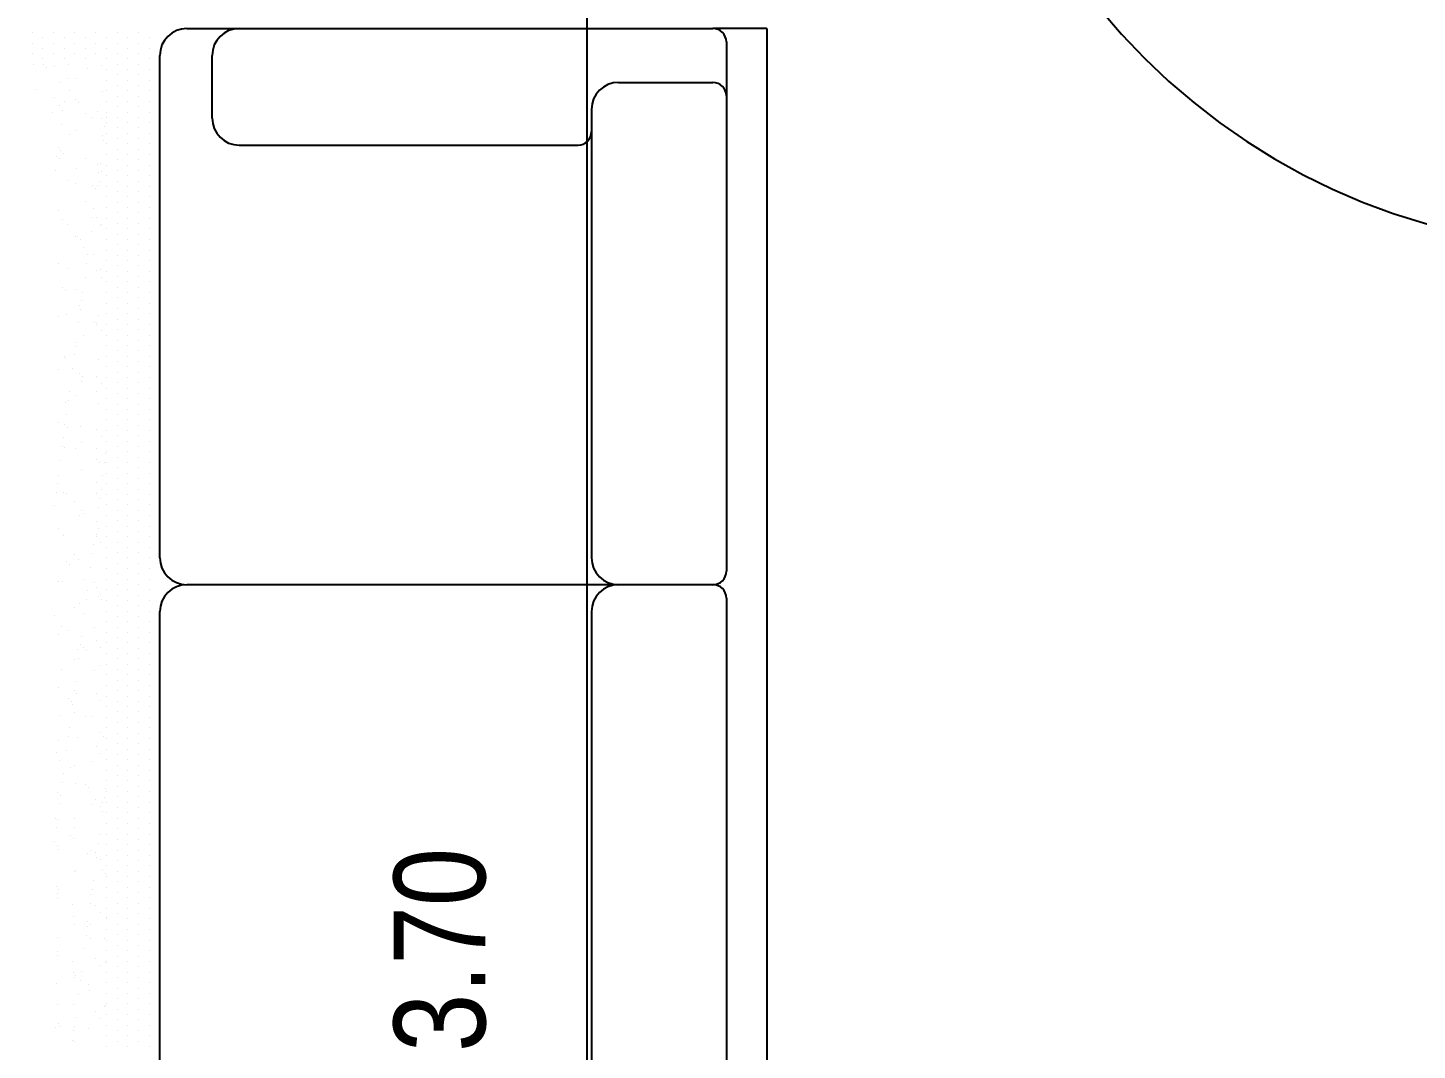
# Model space of a CAD drawing. Header units: millimetres. Extents: x -677 to -23, y -135 to 1112.
# Drawn here: x -121.137 to -119.468, y 845.314 to 846.542 of the extents above; entities that cross this region are included whole.
import ezdxf

# ---------------------------------------------------------------- set-up
doc = ezdxf.new("R2010")
doc.units = ezdxf.units.MM
doc.header["$LTSCALE"] = 20
doc.header["$MEASUREMENT"] = 0
doc.header["$PDSIZE"] = -5
doc.linetypes.add('HIDDEN2', pattern=[0.1875, 0.125, -0.0625])
doc.layers.get('0').update_dxf_attribs({"linetype": 'CONTINUOUS'})
doc.layers.get('Defpoints').update_dxf_attribs({"linetype": 'CONTINUOUS'})
doc.layers.add('COTA', color=7, linetype='CONTINUOUS')
doc.layers.add('COTAS', color=7, linetype='CONTINUOUS')
doc.layers.add('E-Pen-C', color=4, linetype='CONTINUOUS', lineweight=15)
doc.layers.add('E-Pen-G', color=3, linetype='CONTINUOUS', lineweight=30)
doc.styles.add('F2', font='swissc.ttf')
doc.dimstyles.new('DIMENSION-1', dxfattribs={"dimtxt": 0.11, "dimasz": 0.07, "dimexe": 1, "dimexo": 0, "dimgap": 0.12, "dimtad": 1, "dimzin": 7, "dimdsep": 46, "dimtxsty": 'F2', "dimblk1": 'TRACO', "dimblk2": 'TRACO', "dimsah": 1, "dimcen": 1, "dimse1": 1, "dimse2": 1, "dimclrd": 256, "dimclre": 256, "dimclrt": 6, "dimadec": 0, "dimazin": 0, "dimtfac": 1, "dimtix": 1, "dimtmove": 2, "dimatfit": 3, "dimldrblk": 'TRACO', "dimfxl": 1, "dimtolj": 1, "dimtzin": 0, "dimarcsym": 0})

# ---------------------------------------------------------------- blocks, each defined once
blk = doc.blocks.new('A$C7AFB675E')
at = {"color": 8}
for p, q in [((5.2102, 2.8261), (5.9902, 2.8261)), ((6.0702, 2.8261), (5.9902, 2.8261)), ((6.0702, 2.8261), (6.0702, 0.4261)), ((4.9809, 2.8203), (4.9809, 2.8203)), ((4.9809, 2.8045), (4.9809, 2.8045)), ((4.9967, 2.8124), (4.9967, 2.8124)), ((5.0124, 2.8203), (5.0124, 2.8203)), ((5.0124, 2.8045), (5.0124, 2.8045)), ((5.0282, 2.8124), (5.0282, 2.8124)), ((5.0439, 2.8203), (5.0439, 2.8203)), ((5.0439, 2.8045), (5.0439, 2.8045)), ((5.0597, 2.8124), (5.0597, 2.8124)), ((5.0754, 2.8203), (5.0754, 2.8203)), ((5.0754, 2.8045), (5.0754, 2.8045)), ((5.0912, 2.8124), (5.0912, 2.8124)), ((5.1069, 2.8203), (5.1069, 2.8203)), ((5.1069, 2.8045), (5.1069, 2.8045)), ((5.1227, 2.8124), (5.1227, 2.8124)), ((5.1384, 2.8203), (5.1384, 2.8203)), ((5.1384, 2.8045), (5.1384, 2.8045)), ((5.1542, 2.8124), (5.1542, 2.8124)), ((6.0102, 2.8061), (6.0102, 2.7261)), ((4.9809, 2.7888), (4.9809, 2.7888)), ((4.9967, 2.7967), (4.9967, 2.7967)), ((5.0124, 2.7888), (5.0124, 2.7888)), ((5.0282, 2.7967), (5.0282, 2.7967)), ((5.0439, 2.7888), (5.0439, 2.7888)), ((5.0597, 2.7967), (5.0597, 2.7967)), ((5.0754, 2.7888), (5.0754, 2.7888)), ((5.0912, 2.7967), (5.0912, 2.7967)), ((5.1069, 2.7888), (5.1069, 2.7888)), ((5.1227, 2.7967), (5.1227, 2.7967)), ((5.1384, 2.7888), (5.1384, 2.7888)), ((5.1542, 2.7967), (5.1542, 2.7967)), ((5.1702, 2.0411), (5.1702, 2.7861)), ((5.2477, 2.6931), (5.2477, 2.7861)), ((4.9823, 2.773), (4.9823, 2.773)), ((4.9967, 2.7809), (4.9967, 2.7809)), ((4.9977, 2.7727), (4.9977, 2.7727)), ((5.0019, 2.7681), (5.0019, 2.7681)), ((5.0139, 2.769), (5.0139, 2.769)), ((5.0282, 2.7809), (5.0282, 2.7809)), ((5.0354, 2.7721), (5.0354, 2.7721)), ((5.0597, 2.7809), (5.0597, 2.7809)), ((5.0625, 2.7674), (5.0625, 2.7674)), ((5.0841, 2.7705), (5.0841, 2.7705)), ((5.0912, 2.7809), (5.0912, 2.7809)), ((5.0912, 2.7652), (5.0912, 2.7652)), ((5.1069, 2.773), (5.1069, 2.773)), ((5.1227, 2.7809), (5.1227, 2.7809)), ((5.1227, 2.7652), (5.1227, 2.7652)), ((5.1384, 2.773), (5.1384, 2.773)), ((5.1542, 2.7809), (5.1542, 2.7809)), ((5.1542, 2.7652), (5.1542, 2.7652)), ((5.022, 2.7462), (5.022, 2.7462)), ((5.0327, 2.7517), (5.0327, 2.7517)), ((5.0454, 2.7526), (5.0454, 2.7526)), ((5.0912, 2.7494), (5.0912, 2.7494)), ((5.1069, 2.7573), (5.1069, 2.7573)), ((5.1069, 2.7415), (5.1069, 2.7415)), ((5.1227, 2.7494), (5.1227, 2.7494)), ((5.1384, 2.7573), (5.1384, 2.7573)), ((5.1384, 2.7415), (5.1384, 2.7415)), ((5.1542, 2.7494), (5.1542, 2.7494)), ((5.8502, 2.7461), (5.9902, 2.7461)), ((4.9878, 2.735), (4.9878, 2.735)), ((5.0141, 2.723), (5.0141, 2.723)), ((5.0364, 2.7334), (5.0364, 2.7334)), ((5.045, 2.7211), (5.045, 2.7211)), ((5.085, 2.7319), (5.085, 2.7319)), ((5.0912, 2.7337), (5.0912, 2.7337)), ((5.1069, 2.7258), (5.1069, 2.7258)), ((5.1227, 2.7337), (5.1227, 2.7337)), ((5.1384, 2.7258), (5.1384, 2.7258)), ((5.1542, 2.7337), (5.1542, 2.7337)), ((6.0102, 2.7261), (6.0102, 2.0211)), ((5.0115, 2.701), (5.0115, 2.701)), ((5.0209, 2.7124), (5.0209, 2.7124)), ((5.0265, 2.7043), (5.0265, 2.7043)), ((5.0282, 2.7174), (5.0282, 2.7174)), ((5.0493, 2.7165), (5.0493, 2.7165)), ((5.06, 2.6994), (5.06, 2.6994)), ((5.0772, 2.7027), (5.0772, 2.7027)), ((5.0912, 2.7179), (5.0912, 2.7179)), ((5.0912, 2.7022), (5.0912, 2.7022)), ((5.1069, 2.71), (5.1069, 2.71)), ((5.1227, 2.7179), (5.1227, 2.7179)), ((5.1227, 2.7022), (5.1227, 2.7022)), ((5.1384, 2.71), (5.1384, 2.71)), ((5.1542, 2.7179), (5.1542, 2.7179)), ((5.1542, 2.7022), (5.1542, 2.7022)), ((5.8102, 2.7061), (5.8102, 2.0411)), ((5.0238, 2.6838), (5.0238, 2.6838)), ((5.0693, 2.6945), (5.0693, 2.6945)), ((5.084, 2.6921), (5.084, 2.6921)), ((5.0887, 2.6811), (5.0887, 2.6811)), ((5.0904, 2.6942), (5.0904, 2.6942)), ((5.0912, 2.6864), (5.0912, 2.6864)), ((5.1069, 2.6943), (5.1069, 2.6943)), ((5.1069, 2.6785), (5.1069, 2.6785)), ((5.1227, 2.6864), (5.1227, 2.6864)), ((5.1384, 2.6943), (5.1384, 2.6943)), ((5.1384, 2.6785), (5.1384, 2.6785)), ((5.1542, 2.6864), (5.1542, 2.6864)), ((5.0367, 2.669), (5.0367, 2.669)), ((5.0453, 2.6742), (5.0453, 2.6742)), ((5.0853, 2.6674), (5.0853, 2.6674)), ((5.086, 2.6606), (5.086, 2.6606)), ((5.0912, 2.6707), (5.0912, 2.6707)), ((5.1069, 2.6628), (5.1069, 2.6628)), ((5.1227, 2.6707), (5.1227, 2.6707)), ((5.1384, 2.6628), (5.1384, 2.6628)), ((5.1542, 2.6707), (5.1542, 2.6707)), ((5.0193, 2.6496), (5.0193, 2.6496)), ((5.0229, 2.6453), (5.0229, 2.6453)), ((5.0271, 2.6407), (5.0271, 2.6407)), ((5.0912, 2.6549), (5.0912, 2.6549)), ((5.0912, 2.6392), (5.0912, 2.6392)), ((5.1069, 2.647), (5.1069, 2.647)), ((5.1227, 2.6549), (5.1227, 2.6549)), ((5.1227, 2.6392), (5.1227, 2.6392)), ((5.1384, 2.647), (5.1384, 2.647)), ((5.1542, 2.6549), (5.1542, 2.6549)), ((5.1542, 2.6392), (5.1542, 2.6392)), ((5.2877, 2.6531), (5.7902, 2.6531)), ((5.0175, 2.6365), (5.0175, 2.6365)), ((5.0207, 2.6339), (5.0207, 2.6339)), ((5.0472, 2.6188), (5.0472, 2.6188)), ((5.0592, 2.6334), (5.0592, 2.6334)), ((5.0771, 2.6242), (5.0771, 2.6242)), ((5.0815, 2.6264), (5.0815, 2.6264)), ((5.0912, 2.6234), (5.0912, 2.6234)), ((5.1069, 2.6313), (5.1069, 2.6313)), ((5.1227, 2.6234), (5.1227, 2.6234)), ((5.1384, 2.6313), (5.1384, 2.6313)), ((5.1542, 2.6234), (5.1542, 2.6234)), ((5.0148, 2.616), (5.0148, 2.616)), ((5.0343, 2.6009), (5.0343, 2.6009)), ((5.0797, 2.6132), (5.0797, 2.6132)), ((5.0828, 2.5993), (5.0828, 2.5993)), ((5.0838, 2.6136), (5.0838, 2.6136)), ((5.0912, 2.6077), (5.0912, 2.6077)), ((5.1069, 2.6155), (5.1069, 2.6155)), ((5.1069, 2.5998), (5.1069, 2.5998)), ((5.1227, 2.6077), (5.1227, 2.6077)), ((5.1384, 2.6155), (5.1384, 2.6155)), ((5.1384, 2.5998), (5.1384, 2.5998)), ((5.1542, 2.6077), (5.1542, 2.6077)), ((5.0451, 2.5957), (5.0451, 2.5957)), ((5.0702, 2.5937), (5.0702, 2.5937)), ((5.0745, 2.589), (5.0745, 2.589)), ((5.077, 2.5928), (5.077, 2.5928)), ((5.0912, 2.5919), (5.0912, 2.5919)), ((5.0912, 2.5762), (5.0912, 2.5762)), ((5.1069, 2.584), (5.1069, 2.584)), ((5.1227, 2.5919), (5.1227, 2.5919)), ((5.1227, 2.5762), (5.1227, 2.5762)), ((5.1384, 2.584), (5.1384, 2.584)), ((5.1542, 2.5919), (5.1542, 2.5919)), ((5.1542, 2.5762), (5.1542, 2.5762)), ((5.0206, 2.5555), (5.0206, 2.5555)), ((5.0595, 2.5689), (5.0595, 2.5689)), ((5.0725, 2.5585), (5.0725, 2.5585)), ((5.0912, 2.5604), (5.0912, 2.5604)), ((5.1069, 2.5683), (5.1069, 2.5683)), ((5.1227, 2.5604), (5.1227, 2.5604)), ((5.1384, 2.5683), (5.1384, 2.5683)), ((5.1542, 2.5604), (5.1542, 2.5604)), ((5.0251, 2.543), (5.0251, 2.543)), ((5.0334, 2.535), (5.0334, 2.535)), ((5.0708, 2.5454), (5.0708, 2.5454)), ((5.0769, 2.5457), (5.0769, 2.5457)), ((5.0837, 2.5351), (5.0837, 2.5351)), ((5.0912, 2.5447), (5.0912, 2.5447)), ((5.1069, 2.5525), (5.1069, 2.5525)), ((5.1069, 2.5368), (5.1069, 2.5368)), ((5.1227, 2.5447), (5.1227, 2.5447)), ((5.1384, 2.5525), (5.1384, 2.5525)), ((5.1384, 2.5368), (5.1384, 2.5368)), ((5.1542, 2.5447), (5.1542, 2.5447)), ((5.045, 2.5172), (5.045, 2.5172)), ((5.0481, 2.5179), (5.0481, 2.5179)), ((5.0681, 2.5249), (5.0681, 2.5249)), ((5.082, 2.5334), (5.082, 2.5334)), ((5.0912, 2.5289), (5.0912, 2.5289)), ((5.1069, 2.521), (5.1069, 2.521)), ((5.1227, 2.5289), (5.1227, 2.5289)), ((5.1384, 2.521), (5.1384, 2.521)), ((5.1542, 2.5289), (5.1542, 2.5289)), ((5.0524, 2.5133), (5.0524, 2.5133)), ((5.057, 2.5009), (5.057, 2.5009)), ((5.0912, 2.5132), (5.0912, 2.5132)), ((5.0912, 2.4974), (5.0912, 2.4974)), ((5.1069, 2.5053), (5.1069, 2.5053)), ((5.1227, 2.5132), (5.1227, 2.5132)), ((5.1227, 2.4974), (5.1227, 2.4974)), ((5.1384, 2.5053), (5.1384, 2.5053)), ((5.1542, 2.5132), (5.1542, 2.5132)), ((5.1542, 2.4974), (5.1542, 2.4974)), ((5.0205, 2.477), (5.0205, 2.477)), ((5.0619, 2.4776), (5.0619, 2.4776)), ((5.0636, 2.4907), (5.0636, 2.4907)), ((5.0724, 2.4914), (5.0724, 2.4914)), ((5.0912, 2.4817), (5.0912, 2.4817)), ((5.1069, 2.4895), (5.1069, 2.4895)), ((5.1069, 2.4738), (5.1069, 2.4738)), ((5.1227, 2.4817), (5.1227, 2.4817)), ((5.1384, 2.4895), (5.1384, 2.4895)), ((5.1384, 2.4738), (5.1384, 2.4738)), ((5.1542, 2.4817), (5.1542, 2.4817)), ((5.0337, 2.4705), (5.0337, 2.4705)), ((5.0592, 2.4571), (5.0592, 2.4571)), ((5.0768, 2.4673), (5.0768, 2.4673)), ((5.0823, 2.4689), (5.0823, 2.4689)), ((5.0836, 2.4566), (5.0836, 2.4566)), ((5.0912, 2.4659), (5.0912, 2.4659)), ((5.1069, 2.458), (5.1069, 2.458)), ((5.1227, 2.4659), (5.1227, 2.4659)), ((5.1384, 2.458), (5.1384, 2.458)), ((5.1542, 2.4659), (5.1542, 2.4659)), ((5.026, 2.4422), (5.026, 2.4422)), ((5.0302, 2.4375), (5.0302, 2.4375)), ((5.0448, 2.4387), (5.0448, 2.4387)), ((5.0562, 2.4349), (5.0562, 2.4349)), ((5.0912, 2.4502), (5.0912, 2.4502)), ((5.0912, 2.4344), (5.0912, 2.4344)), ((5.1069, 2.4423), (5.1069, 2.4423)), ((5.1227, 2.4502), (5.1227, 2.4502)), ((5.1227, 2.4344), (5.1227, 2.4344)), ((5.1384, 2.4423), (5.1384, 2.4423)), ((5.1542, 2.4502), (5.1542, 2.4502)), ((5.1542, 2.4344), (5.1542, 2.4344)), ((5.0503, 2.4156), (5.0503, 2.4156)), ((5.0547, 2.4229), (5.0547, 2.4229)), ((5.0912, 2.4187), (5.0912, 2.4187)), ((5.1069, 2.4265), (5.1069, 2.4265)), ((5.1069, 2.4108), (5.1069, 2.4108)), ((5.1227, 2.4187), (5.1227, 2.4187)), ((5.1384, 2.4265), (5.1384, 2.4265)), ((5.1384, 2.4108), (5.1384, 2.4108)), ((5.1542, 2.4187), (5.1542, 2.4187)), ((5.0203, 2.3985), (5.0203, 2.3985)), ((5.0313, 2.4024), (5.0313, 2.4024)), ((5.0529, 2.4097), (5.0529, 2.4097)), ((5.0733, 2.3905), (5.0733, 2.3905)), ((5.0798, 2.4008), (5.0798, 2.4008)), ((5.0912, 2.4029), (5.0912, 2.4029)), ((5.1069, 2.395), (5.1069, 2.395)), ((5.1227, 2.4029), (5.1227, 2.4029)), ((5.1384, 2.395), (5.1384, 2.395)), ((5.1542, 2.4029), (5.1542, 2.4029)), ((5.0502, 2.3893), (5.0502, 2.3893)), ((5.0565, 2.3705), (5.0565, 2.3705)), ((5.0767, 2.3888), (5.0767, 2.3888)), ((5.0776, 2.3859), (5.0776, 2.3859)), ((5.0834, 2.3782), (5.0834, 2.3782)), ((5.0912, 2.3872), (5.0912, 2.3872)), ((5.0912, 2.3714), (5.0912, 2.3714)), ((5.1069, 2.3793), (5.1069, 2.3793)), ((5.1227, 2.3872), (5.1227, 2.3872)), ((5.1227, 2.3714), (5.1227, 2.3714)), ((5.1384, 2.3793), (5.1384, 2.3793)), ((5.1542, 2.3872), (5.1542, 2.3872)), ((5.1542, 2.3714), (5.1542, 2.3714)), ((5.0447, 2.3603), (5.0447, 2.3603)), ((5.0457, 2.355), (5.0457, 2.355)), ((5.0912, 2.3557), (5.0912, 2.3557)), ((5.1069, 2.3635), (5.1069, 2.3635)), ((5.1227, 2.3557), (5.1227, 2.3557)), ((5.1384, 2.3635), (5.1384, 2.3635)), ((5.1542, 2.3557), (5.1542, 2.3557)), ((5.0282, 2.3399), (5.0282, 2.3399)), ((5.0304, 2.3365), (5.0304, 2.3365)), ((5.044, 2.3419), (5.044, 2.3419)), ((5.079, 2.3349), (5.079, 2.3349)), ((5.0912, 2.3399), (5.0912, 2.3399)), ((5.1069, 2.3478), (5.1069, 2.3478)), ((5.1069, 2.332), (5.1069, 2.332)), ((5.1227, 2.3399), (5.1227, 2.3399)), ((5.1384, 2.3478), (5.1384, 2.3478)), ((5.1384, 2.332), (5.1384, 2.332)), ((5.1542, 2.3399), (5.1542, 2.3399)), ((5.0202, 2.32), (5.0202, 2.32)), ((5.0413, 2.3214), (5.0413, 2.3214)), ((5.0512, 2.3148), (5.0512, 2.3148)), ((5.0554, 2.3101), (5.0554, 2.3101)), ((5.0765, 2.3103), (5.0765, 2.3103)), ((5.0912, 2.3242), (5.0912, 2.3242)), ((5.0912, 2.3084), (5.0912, 2.3084)), ((5.1069, 2.3163), (5.1069, 2.3163)), ((5.1227, 2.3242), (5.1227, 2.3242)), ((5.1227, 2.3084), (5.1227, 2.3084)), ((5.1384, 2.3163), (5.1384, 2.3163)), ((5.1542, 2.3242), (5.1542, 2.3242)), ((5.1542, 2.3084), (5.1542, 2.3084)), ((5.0368, 2.2872), (5.0368, 2.2872)), ((5.0541, 2.3024), (5.0541, 2.3024)), ((5.0755, 2.2882), (5.0755, 2.2882)), ((5.0833, 2.2997), (5.0833, 2.2997)), ((5.0912, 2.2927), (5.0912, 2.2927)), ((5.1069, 2.3005), (5.1069, 2.3005)), ((5.1227, 2.2927), (5.1227, 2.2927)), ((5.1384, 2.3005), (5.1384, 2.3005)), ((5.1542, 2.2927), (5.1542, 2.2927)), ((5.0307, 2.272), (5.0307, 2.272)), ((5.0351, 2.2741), (5.0351, 2.2741)), ((5.0445, 2.2818), (5.0445, 2.2818)), ((5.0793, 2.2704), (5.0793, 2.2704)), ((5.0912, 2.2769), (5.0912, 2.2769)), ((5.1069, 2.2848), (5.1069, 2.2848)), ((5.1069, 2.269), (5.1069, 2.269)), ((5.1227, 2.2769), (5.1227, 2.2769)), ((5.1384, 2.2848), (5.1384, 2.2848)), ((5.1384, 2.269), (5.1384, 2.269)), ((5.1542, 2.2769), (5.1542, 2.2769)), ((5.0324, 2.2536), (5.0324, 2.2536)), ((5.0912, 2.2612), (5.0912, 2.2612)), ((5.1069, 2.2533), (5.1069, 2.2533)), ((5.1227, 2.2612), (5.1227, 2.2612)), ((5.1384, 2.2533), (5.1384, 2.2533)), ((5.1542, 2.2612), (5.1542, 2.2612)), ((5.02, 2.2416), (5.02, 2.2416)), ((5.0291, 2.239), (5.0291, 2.239)), ((5.0333, 2.2344), (5.0333, 2.2344)), ((5.0532, 2.2364), (5.0532, 2.2364)), ((5.0764, 2.2318), (5.0764, 2.2318)), ((5.0912, 2.2454), (5.0912, 2.2454)), ((5.0912, 2.2297), (5.0912, 2.2297)), ((5.1069, 2.2375), (5.1069, 2.2375)), ((5.1227, 2.2454), (5.1227, 2.2454)), ((5.1227, 2.2297), (5.1227, 2.2297)), ((5.1384, 2.2375), (5.1384, 2.2375)), ((5.1542, 2.2454), (5.1542, 2.2454)), ((5.1542, 2.2297), (5.1542, 2.2297)), ((5.0261, 2.2062), (5.0261, 2.2062)), ((5.0279, 2.2194), (5.0279, 2.2194)), ((5.0534, 2.2125), (5.0534, 2.2125)), ((5.0831, 2.2212), (5.0831, 2.2212)), ((5.0912, 2.2139), (5.0912, 2.2139)), ((5.1069, 2.2218), (5.1069, 2.2218)), ((5.1069, 2.206), (5.1069, 2.206)), ((5.1227, 2.2139), (5.1227, 2.2139)), ((5.1384, 2.2218), (5.1384, 2.2218)), ((5.1384, 2.206), (5.1384, 2.206)), ((5.1542, 2.2139), (5.1542, 2.2139)), ((5.0234, 2.1858), (5.0234, 2.1858)), ((5.0283, 2.2039), (5.0283, 2.2039)), ((5.0444, 2.2033), (5.0444, 2.2033)), ((5.0764, 2.1874), (5.0764, 2.1874)), ((5.0768, 2.2024), (5.0768, 2.2024)), ((5.0901, 2.1961), (5.0901, 2.1961)), ((5.0912, 2.1982), (5.0912, 2.1982)), ((5.1069, 2.1903), (5.1069, 2.1903)), ((5.1227, 2.1982), (5.1227, 2.1982)), ((5.1384, 2.1903), (5.1384, 2.1903)), ((5.1542, 2.1982), (5.1542, 2.1982)), ((5.0535, 2.172), (5.0535, 2.172)), ((5.0807, 2.1827), (5.0807, 2.1827)), ((5.0883, 2.183), (5.0883, 2.183)), ((5.0912, 2.1824), (5.0912, 2.1824)), ((5.0912, 2.1667), (5.0912, 2.1667)), ((5.1069, 2.1745), (5.1069, 2.1745)), ((5.1227, 2.1824), (5.1227, 2.1824)), ((5.1227, 2.1667), (5.1227, 2.1667)), ((5.1384, 2.1745), (5.1384, 2.1745)), ((5.1542, 2.1824), (5.1542, 2.1824)), ((5.1542, 2.1667), (5.1542, 2.1667)), ((5.0189, 2.1515), (5.0189, 2.1515)), ((5.0199, 2.1631), (5.0199, 2.1631)), ((5.0762, 2.1534), (5.0762, 2.1534)), ((5.083, 2.1427), (5.083, 2.1427)), ((5.0856, 2.1625), (5.0856, 2.1625)), ((5.0912, 2.1509), (5.0912, 2.1509)), ((5.1069, 2.1588), (5.1069, 2.1588)), ((5.1069, 2.143), (5.1069, 2.143)), ((5.1227, 2.1509), (5.1227, 2.1509)), ((5.1384, 2.1588), (5.1384, 2.1588)), ((5.1384, 2.143), (5.1384, 2.143)), ((5.1542, 2.1509), (5.1542, 2.1509)), ((5.0172, 2.1384), (5.0172, 2.1384)), ((5.0274, 2.138), (5.0274, 2.138)), ((5.0313, 2.1367), (5.0313, 2.1367)), ((5.0443, 2.1248), (5.0443, 2.1248)), ((5.076, 2.1364), (5.076, 2.1364)), ((5.0811, 2.1283), (5.0811, 2.1283)), ((5.0912, 2.1352), (5.0912, 2.1352)), ((5.1069, 2.1273), (5.1069, 2.1273)), ((5.1227, 2.1352), (5.1227, 2.1352)), ((5.1384, 2.1273), (5.1384, 2.1273)), ((5.1542, 2.1352), (5.1542, 2.1352)), ((5.0145, 2.1179), (5.0145, 2.1179)), ((5.0511, 2.1039), (5.0511, 2.1039)), ((5.0543, 2.1116), (5.0543, 2.1116)), ((5.0585, 2.107), (5.0585, 2.107)), ((5.0794, 2.1152), (5.0794, 2.1152)), ((5.0912, 2.1194), (5.0912, 2.1194)), ((5.0912, 2.1037), (5.0912, 2.1037)), ((5.1069, 2.1115), (5.1069, 2.1115)), ((5.1227, 2.1194), (5.1227, 2.1194)), ((5.1227, 2.1037), (5.1227, 2.1037)), ((5.1384, 2.1115), (5.1384, 2.1115)), ((5.1542, 2.1194), (5.1542, 2.1194)), ((5.1542, 2.1037), (5.1542, 2.1037)), ((5.0197, 2.0846), (5.0197, 2.0846)), ((5.0767, 2.0947), (5.0767, 2.0947)), ((5.0786, 2.0851), (5.0786, 2.0851)), ((5.0912, 2.0879), (5.0912, 2.0879)), ((5.1069, 2.0958), (5.1069, 2.0958)), ((5.1227, 2.0879), (5.1227, 2.0879)), ((5.1384, 2.0958), (5.1384, 2.0958)), ((5.1542, 2.0879), (5.1542, 2.0879)), ((5.0278, 2.0735), (5.0278, 2.0735)), ((5.0722, 2.0605), (5.0722, 2.0605)), ((5.0761, 2.0749), (5.0761, 2.0749)), ((5.0763, 2.0719), (5.0763, 2.0719)), ((5.0829, 2.0643), (5.0829, 2.0643)), ((5.0912, 2.0722), (5.0912, 2.0722)), ((5.1069, 2.08), (5.1069, 2.08)), ((5.1069, 2.0643), (5.1069, 2.0643)), ((5.1227, 2.0722), (5.1227, 2.0722)), ((5.1384, 2.08), (5.1384, 2.08)), ((5.1384, 2.0643), (5.1384, 2.0643)), ((5.1542, 2.0722), (5.1542, 2.0722)), ((5.0441, 2.0464), (5.0441, 2.0464)), ((5.0705, 2.0473), (5.0705, 2.0473)), ((5.0912, 2.0564), (5.0912, 2.0564)), ((5.0912, 2.0407), (5.0912, 2.0407)), ((5.1069, 2.0485), (5.1069, 2.0485)), ((5.1227, 2.0564), (5.1227, 2.0564)), ((5.1227, 2.0407), (5.1227, 2.0407)), ((5.1384, 2.0485), (5.1384, 2.0485)), ((5.1542, 2.0564), (5.1542, 2.0564)), ((5.1542, 2.0407), (5.1542, 2.0407)), ((5.0322, 2.0359), (5.0322, 2.0359)), ((5.0364, 2.0312), (5.0364, 2.0312)), ((5.0502, 2.0379), (5.0502, 2.0379)), ((5.0678, 2.0269), (5.0678, 2.0269)), ((5.0912, 2.0249), (5.0912, 2.0249)), ((5.1069, 2.0328), (5.1069, 2.0328)), ((5.1227, 2.0249), (5.1227, 2.0249)), ((5.1384, 2.0328), (5.1384, 2.0328)), ((5.1542, 2.0249), (5.1542, 2.0249)), ((5.0196, 2.0061), (5.0196, 2.0061)), ((5.0253, 2.0055), (5.0253, 2.0055)), ((5.0565, 2.0093), (5.0565, 2.0093)), ((5.0739, 2.0039), (5.0739, 2.0039)), ((5.0912, 2.0092), (5.0912, 2.0092)), ((5.1069, 2.017), (5.1069, 2.017)), ((5.1069, 2.0013), (5.1069, 2.0013)), ((5.1227, 2.0092), (5.1227, 2.0092)), ((5.1384, 2.017), (5.1384, 2.017)), ((5.1384, 2.0013), (5.1384, 2.0013)), ((5.1542, 2.0092), (5.1542, 2.0092)), ((5.8502, 2.0011), (5.2102, 2.0011)), ((5.8502, 2.0011), (5.2102, 2.0011)), ((5.9902, 2.0011), (5.8502, 2.0011)), ((5.0615, 1.9795), (5.0615, 1.9795)), ((5.0633, 1.9926), (5.0633, 1.9926)), ((5.0759, 1.9964), (5.0759, 1.9964)), ((5.0795, 1.9842), (5.0795, 1.9842)), ((5.0827, 1.9858), (5.0827, 1.9858)), ((5.0838, 1.9796), (5.0838, 1.9796)), ((5.0912, 1.9934), (5.0912, 1.9934)), ((5.1069, 1.9855), (5.1069, 1.9855)), ((5.1227, 1.9934), (5.1227, 1.9934)), ((5.1384, 1.9855), (5.1384, 1.9855)), ((5.1542, 1.9934), (5.1542, 1.9934)), ((6.0102, 1.9811), (6.0102, 1.2711)), ((5.044, 1.9679), (5.044, 1.9679)), ((5.0505, 1.9735), (5.0505, 1.9735)), ((5.0588, 1.959), (5.0588, 1.959)), ((5.0912, 1.9777), (5.0912, 1.9777)), ((5.0912, 1.9619), (5.0912, 1.9619)), ((5.1069, 1.9698), (5.1069, 1.9698)), ((5.1227, 1.9777), (5.1227, 1.9777)), ((5.1227, 1.9619), (5.1227, 1.9619)), ((5.1384, 1.9698), (5.1384, 1.9698)), ((5.1542, 1.9777), (5.1542, 1.9777)), ((5.1542, 1.9619), (5.1542, 1.9619)), ((5.1702, 1.2911), (5.1702, 1.9611)), ((5.8102, 1.9611), (5.8102, 1.2911)), ((5.0143, 1.9555), (5.0143, 1.9555)), ((5.0245, 1.9395), (5.0245, 1.9395)), ((5.073, 1.9379), (5.073, 1.9379)), ((5.0912, 1.9462), (5.0912, 1.9462)), ((5.1069, 1.954), (5.1069, 1.954)), ((5.1069, 1.9383), (5.1069, 1.9383)), ((5.1227, 1.9462), (5.1227, 1.9462)), ((5.1384, 1.954), (5.1384, 1.954)), ((5.1384, 1.9383), (5.1384, 1.9383)), ((5.1542, 1.9462), (5.1542, 1.9462)), ((5.0195, 1.9277), (5.0195, 1.9277)), ((5.0344, 1.9335), (5.0344, 1.9335)), ((5.0543, 1.9248), (5.0543, 1.9248)), ((5.0758, 1.9179), (5.0758, 1.9179)), ((5.0912, 1.9304), (5.0912, 1.9304)), ((5.1069, 1.9225), (5.1069, 1.9225)), ((5.1227, 1.9304), (5.1227, 1.9304)), ((5.1384, 1.9225), (5.1384, 1.9225)), ((5.1542, 1.9304), (5.1542, 1.9304)), ((5.0481, 1.9054), (5.0481, 1.9054)), ((5.0526, 1.9117), (5.0526, 1.9117)), ((5.0574, 1.9085), (5.0574, 1.9085)), ((5.0616, 1.9038), (5.0616, 1.9038)), ((5.0826, 1.9073), (5.0826, 1.9073)), ((5.0912, 1.9147), (5.0912, 1.9147)), ((5.0912, 1.8989), (5.0912, 1.8989)), ((5.1069, 1.9068), (5.1069, 1.9068)), ((5.1227, 1.9147), (5.1227, 1.9147)), ((5.1227, 1.8989), (5.1227, 1.8989)), ((5.1384, 1.9068), (5.1384, 1.9068)), ((5.1542, 1.9147), (5.1542, 1.9147)), ((5.1542, 1.8989), (5.1542, 1.8989)), ((5.0248, 1.875), (5.0248, 1.875)), ((5.0438, 1.8894), (5.0438, 1.8894)), ((5.0499, 1.8912), (5.0499, 1.8912)), ((5.0817, 1.8819), (5.0817, 1.8819)), ((5.0912, 1.8832), (5.0912, 1.8832)), ((5.1069, 1.891), (5.1069, 1.891)), ((5.1069, 1.8753), (5.1069, 1.8753)), ((5.1227, 1.8832), (5.1227, 1.8832)), ((5.1384, 1.891), (5.1384, 1.891)), ((5.1384, 1.8753), (5.1384, 1.8753)), ((5.1542, 1.8832), (5.1542, 1.8832)), ((5.0454, 1.857), (5.0454, 1.857)), ((5.0733, 1.8734), (5.0733, 1.8734)), ((5.0912, 1.8674), (5.0912, 1.8674)), ((5.1069, 1.8595), (5.1069, 1.8595)), ((5.1227, 1.8674), (5.1227, 1.8674)), ((5.1384, 1.8595), (5.1384, 1.8595)), ((5.1542, 1.8674), (5.1542, 1.8674)), ((5.0193, 1.8492), (5.0193, 1.8492)), ((5.0437, 1.8438), (5.0437, 1.8438)), ((5.0472, 1.8395), (5.0472, 1.8395)), ((5.0757, 1.8395), (5.0757, 1.8395)), ((5.0912, 1.8517), (5.0912, 1.8517)), ((5.0912, 1.8359), (5.0912, 1.8359)), ((5.1069, 1.8438), (5.1069, 1.8438)), ((5.1227, 1.8517), (5.1227, 1.8517)), ((5.1227, 1.8359), (5.1227, 1.8359)), ((5.1384, 1.8438), (5.1384, 1.8438)), ((5.1542, 1.8517), (5.1542, 1.8517)), ((5.1542, 1.8359), (5.1542, 1.8359)), ((5.0353, 1.8327), (5.0353, 1.8327)), ((5.0395, 1.8281), (5.0395, 1.8281)), ((5.041, 1.8234), (5.041, 1.8234)), ((5.0824, 1.8288), (5.0824, 1.8288)), ((5.0912, 1.8202), (5.0912, 1.8202)), ((5.1069, 1.828), (5.1069, 1.828)), ((5.1227, 1.8202), (5.1227, 1.8202)), ((5.1384, 1.828), (5.1384, 1.828)), ((5.1542, 1.8202), (5.1542, 1.8202)), ((5.0223, 1.807), (5.0223, 1.807)), ((5.0437, 1.8109), (5.0437, 1.8109)), ((5.0596, 1.8061), (5.0596, 1.8061)), ((5.0709, 1.8054), (5.0709, 1.8054)), ((5.0912, 1.8044), (5.0912, 1.8044)), ((5.1069, 1.8123), (5.1069, 1.8123)), ((5.1069, 1.7965), (5.1069, 1.7965)), ((5.1227, 1.8044), (5.1227, 1.8044)), ((5.1384, 1.8123), (5.1384, 1.8123)), ((5.1384, 1.7965), (5.1384, 1.7965)), ((5.1542, 1.8044), (5.1542, 1.8044)), ((5.0348, 1.776), (5.0348, 1.776)), ((5.0365, 1.7891), (5.0365, 1.7891)), ((5.0476, 1.775), (5.0476, 1.775)), ((5.0826, 1.7811), (5.0826, 1.7811)), ((5.0868, 1.7764), (5.0868, 1.7764)), ((5.0912, 1.7887), (5.0912, 1.7887)), ((5.0912, 1.7729), (5.0912, 1.7729)), ((5.1069, 1.7808), (5.1069, 1.7808)), ((5.1227, 1.7887), (5.1227, 1.7887)), ((5.1227, 1.7729), (5.1227, 1.7729)), ((5.1384, 1.7808), (5.1384, 1.7808)), ((5.1542, 1.7887), (5.1542, 1.7887)), ((5.1542, 1.7729), (5.1542, 1.7729)), ((5.0174, 1.7523), (5.0174, 1.7523)), ((5.0192, 1.7707), (5.0192, 1.7707)), ((5.0321, 1.7555), (5.0321, 1.7555)), ((5.0755, 1.761), (5.0755, 1.761)), ((5.0912, 1.7572), (5.0912, 1.7572)), ((5.1069, 1.765), (5.1069, 1.765)), ((5.1227, 1.7572), (5.1227, 1.7572)), ((5.1384, 1.765), (5.1384, 1.765)), ((5.1542, 1.7572), (5.1542, 1.7572)), ((5.0215, 1.741), (5.0215, 1.741)), ((5.0435, 1.7324), (5.0435, 1.7324)), ((5.07, 1.7394), (5.07, 1.7394)), ((5.0823, 1.7504), (5.0823, 1.7504)), ((5.0912, 1.7414), (5.0912, 1.7414)), ((5.1069, 1.7493), (5.1069, 1.7493)), ((5.1069, 1.7335), (5.1069, 1.7335)), ((5.1227, 1.7414), (5.1227, 1.7414)), ((5.1384, 1.7493), (5.1384, 1.7493)), ((5.1384, 1.7335), (5.1384, 1.7335)), ((5.1542, 1.7414), (5.1542, 1.7414)), ((5.0275, 1.7213), (5.0275, 1.7213)), ((5.0375, 1.7304), (5.0375, 1.7304)), ((5.0912, 1.7257), (5.0912, 1.7257)), ((5.1069, 1.7178), (5.1069, 1.7178)), ((5.1227, 1.7257), (5.1227, 1.7257)), ((5.1384, 1.7178), (5.1384, 1.7178)), ((5.1542, 1.7257), (5.1542, 1.7257)), ((5.019, 1.6922), (5.019, 1.6922)), ((5.0258, 1.7082), (5.0258, 1.7082)), ((5.0451, 1.7069), (5.0451, 1.7069)), ((5.0605, 1.7053), (5.0605, 1.7053)), ((5.0647, 1.7007), (5.0647, 1.7007)), ((5.0897, 1.6981), (5.0897, 1.6981)), ((5.0912, 1.7099), (5.0912, 1.7099)), ((5.0912, 1.6942), (5.0912, 1.6942)), ((5.1069, 1.702), (5.1069, 1.702)), ((5.1227, 1.7099), (5.1227, 1.7099)), ((5.1227, 1.6942), (5.1227, 1.6942)), ((5.1384, 1.702), (5.1384, 1.702)), ((5.1542, 1.7099), (5.1542, 1.7099)), ((5.1542, 1.6942), (5.1542, 1.6942)), ((5.0218, 1.6765), (5.0218, 1.6765)), ((5.0231, 1.6877), (5.0231, 1.6877)), ((5.0703, 1.6749), (5.0703, 1.6749)), ((5.0754, 1.6825), (5.0754, 1.6825)), ((5.0821, 1.6719), (5.0821, 1.6719)), ((5.0848, 1.6787), (5.0848, 1.6787)), ((5.088, 1.6849), (5.088, 1.6849)), ((5.0912, 1.6784), (5.0912, 1.6784)), ((5.1069, 1.6863), (5.1069, 1.6863)), ((5.1069, 1.6705), (5.1069, 1.6705)), ((5.1227, 1.6784), (5.1227, 1.6784)), ((5.1384, 1.6863), (5.1384, 1.6863)), ((5.1384, 1.6705), (5.1384, 1.6705)), ((5.1542, 1.6784), (5.1542, 1.6784)), ((5.0154, 1.6546), (5.0154, 1.6546)), ((5.0186, 1.6535), (5.0186, 1.6535)), ((5.0434, 1.654), (5.0434, 1.654)), ((5.0853, 1.6645), (5.0853, 1.6645)), ((5.0912, 1.6627), (5.0912, 1.6627)), ((5.1069, 1.6548), (5.1069, 1.6548)), ((5.1227, 1.6627), (5.1227, 1.6627)), ((5.1384, 1.6548), (5.1384, 1.6548)), ((5.1542, 1.6627), (5.1542, 1.6627)), ((5.0169, 1.6403), (5.0169, 1.6403)), ((5.0384, 1.6295), (5.0384, 1.6295)), ((5.0443, 1.641), (5.0443, 1.641)), ((5.0808, 1.6302), (5.0808, 1.6302)), ((5.0912, 1.6469), (5.0912, 1.6469)), ((5.0912, 1.6312), (5.0912, 1.6312)), ((5.1069, 1.639), (5.1069, 1.639)), ((5.1227, 1.6469), (5.1227, 1.6469)), ((5.1227, 1.6312), (5.1227, 1.6312)), ((5.1384, 1.639), (5.1384, 1.639)), ((5.1542, 1.6469), (5.1542, 1.6469)), ((5.1542, 1.6312), (5.1542, 1.6312)), ((5.0142, 1.6199), (5.0142, 1.6199)), ((5.0189, 1.6138), (5.0189, 1.6138)), ((5.0193, 1.6085), (5.0193, 1.6085)), ((5.0426, 1.6249), (5.0426, 1.6249)), ((5.0791, 1.6171), (5.0791, 1.6171)), ((5.0912, 1.6154), (5.0912, 1.6154)), ((5.1069, 1.6233), (5.1069, 1.6233)), ((5.1069, 1.6075), (5.1069, 1.6075)), ((5.1227, 1.6154), (5.1227, 1.6154)), ((5.1384, 1.6233), (5.1384, 1.6233)), ((5.1384, 1.6075), (5.1384, 1.6075)), ((5.1542, 1.6154), (5.1542, 1.6154)), ((5.0627, 1.603), (5.0627, 1.603)), ((5.0679, 1.6069), (5.0679, 1.6069)), ((5.0752, 1.604), (5.0752, 1.604)), ((5.0764, 1.5966), (5.0764, 1.5966)), ((5.082, 1.5934), (5.082, 1.5934)), ((5.0912, 1.5997), (5.0912, 1.5997)), ((5.1069, 1.5918), (5.1069, 1.5918)), ((5.1227, 1.5997), (5.1227, 1.5997)), ((5.1384, 1.5918), (5.1384, 1.5918)), ((5.1542, 1.5997), (5.1542, 1.5997)), ((5.0433, 1.5755), (5.0433, 1.5755)), ((5.0446, 1.5765), (5.0446, 1.5765)), ((5.0857, 1.5779), (5.0857, 1.5779)), ((5.0899, 1.5733), (5.0899, 1.5733)), ((5.0912, 1.5839), (5.0912, 1.5839)), ((5.0912, 1.5682), (5.0912, 1.5682)), ((5.1069, 1.576), (5.1069, 1.576)), ((5.1227, 1.5839), (5.1227, 1.5839)), ((5.1227, 1.5682), (5.1227, 1.5682)), ((5.1384, 1.576), (5.1384, 1.576)), ((5.1542, 1.5839), (5.1542, 1.5839)), ((5.1542, 1.5682), (5.1542, 1.5682)), ((5.0162, 1.5538), (5.0162, 1.5538)), ((5.0205, 1.5491), (5.0205, 1.5491)), ((5.0701, 1.5493), (5.0701, 1.5493)), ((5.0719, 1.5624), (5.0719, 1.5624)), ((5.0912, 1.5524), (5.0912, 1.5524)), ((5.1069, 1.5603), (5.1069, 1.5603)), ((5.1227, 1.5524), (5.1227, 1.5524)), ((5.1384, 1.5603), (5.1384, 1.5603)), ((5.1542, 1.5524), (5.1542, 1.5524)), ((5.0185, 1.5425), (5.0185, 1.5425)), ((5.0187, 1.5353), (5.0187, 1.5353)), ((5.0406, 1.5272), (5.0406, 1.5272)), ((5.0671, 1.5409), (5.0671, 1.5409)), ((5.0675, 1.5288), (5.0675, 1.5288)), ((5.0751, 1.5255), (5.0751, 1.5255)), ((5.0912, 1.5367), (5.0912, 1.5367)), ((5.1069, 1.5445), (5.1069, 1.5445)), ((5.1069, 1.5288), (5.1069, 1.5288)), ((5.1227, 1.5367), (5.1227, 1.5367)), ((5.1384, 1.5445), (5.1384, 1.5445)), ((5.1384, 1.5288), (5.1384, 1.5288)), ((5.1542, 1.5367), (5.1542, 1.5367)), ((5.0421, 1.5084), (5.0421, 1.5084)), ((5.0819, 1.5149), (5.0819, 1.5149)), ((5.0907, 1.5068), (5.0907, 1.5068)), ((5.0912, 1.5209), (5.0912, 1.5209)), ((5.0912, 1.5052), (5.0912, 1.5052)), ((5.1069, 1.513), (5.1069, 1.513)), ((5.1227, 1.5209), (5.1227, 1.5209)), ((5.1227, 1.5052), (5.1227, 1.5052)), ((5.1384, 1.513), (5.1384, 1.513)), ((5.1542, 1.5209), (5.1542, 1.5209)), ((5.1542, 1.5052), (5.1542, 1.5052)), ((5.0431, 1.497), (5.0431, 1.497)), ((5.0629, 1.4946), (5.0629, 1.4946)), ((5.0636, 1.5021), (5.0636, 1.5021)), ((5.0678, 1.4975), (5.0678, 1.4975)), ((5.0912, 1.4894), (5.0912, 1.4894)), ((5.1069, 1.4973), (5.1069, 1.4973)), ((5.1227, 1.4894), (5.1227, 1.4894)), ((5.1384, 1.4973), (5.1384, 1.4973)), ((5.1542, 1.4894), (5.1542, 1.4894)), ((5.0188, 1.478), (5.0188, 1.478)), ((5.0612, 1.4814), (5.0612, 1.4814)), ((5.0674, 1.4765), (5.0674, 1.4765)), ((5.0879, 1.4756), (5.0879, 1.4756)), ((5.0912, 1.4737), (5.0912, 1.4737)), ((5.1069, 1.4815), (5.1069, 1.4815)), ((5.1069, 1.4658), (5.1069, 1.4658)), ((5.1227, 1.4737), (5.1227, 1.4737)), ((5.1384, 1.4815), (5.1384, 1.4815)), ((5.1384, 1.4658), (5.1384, 1.4658)), ((5.1542, 1.4737), (5.1542, 1.4737)), ((5.0185, 1.4515), (5.0185, 1.4515)), ((5.0186, 1.4568), (5.0186, 1.4568)), ((5.0413, 1.4425), (5.0413, 1.4425)), ((5.0585, 1.461), (5.0585, 1.461)), ((5.0749, 1.4471), (5.0749, 1.4471)), ((5.0912, 1.4579), (5.0912, 1.4579)), ((5.0912, 1.4422), (5.0912, 1.4422)), ((5.1069, 1.45), (5.1069, 1.45)), ((5.1227, 1.4579), (5.1227, 1.4579)), ((5.1227, 1.4422), (5.1227, 1.4422)), ((5.1384, 1.45), (5.1384, 1.45)), ((5.1542, 1.4579), (5.1542, 1.4579)), ((5.1542, 1.4422), (5.1542, 1.4422)), ((5.0415, 1.4264), (5.0415, 1.4264)), ((5.0457, 1.4217), (5.0457, 1.4217)), ((5.054, 1.4267), (5.054, 1.4267)), ((5.0817, 1.4364), (5.0817, 1.4364)), ((5.0898, 1.4409), (5.0898, 1.4409)), ((5.0912, 1.4264), (5.0912, 1.4264)), ((5.1069, 1.4343), (5.1069, 1.4343)), ((5.1227, 1.4264), (5.1227, 1.4264)), ((5.1384, 1.4343), (5.1384, 1.4343)), ((5.1542, 1.4264), (5.1542, 1.4264)), ((5.0164, 1.41), (5.0164, 1.41)), ((5.043, 1.4185), (5.043, 1.4185)), ((5.0523, 1.4136), (5.0523, 1.4136)), ((5.0649, 1.4084), (5.0649, 1.4084)), ((5.0912, 1.4107), (5.0912, 1.4107)), ((5.1069, 1.4185), (5.1069, 1.4185)), ((5.1069, 1.4028), (5.1069, 1.4028)), ((5.1227, 1.4107), (5.1227, 1.4107)), ((5.1384, 1.4185), (5.1384, 1.4185)), ((5.1384, 1.4028), (5.1384, 1.4028)), ((5.1542, 1.4107), (5.1542, 1.4107)), ((5.0496, 1.3931), (5.0496, 1.3931)), ((5.0658, 1.3998), (5.0658, 1.3998)), ((5.0912, 1.3949), (5.0912, 1.3949)), ((5.1069, 1.387), (5.1069, 1.387)), ((5.1227, 1.3949), (5.1227, 1.3949)), ((5.1384, 1.387), (5.1384, 1.387)), ((5.1542, 1.3949), (5.1542, 1.3949)), ((5.0185, 1.3783), (5.0185, 1.3783)), ((5.0416, 1.378), (5.0416, 1.378)), ((5.0748, 1.3686), (5.0748, 1.3686)), ((5.0888, 1.3747), (5.0888, 1.3747)), ((5.0901, 1.3764), (5.0901, 1.3764)), ((5.0912, 1.3792), (5.0912, 1.3792)), ((5.0912, 1.3634), (5.0912, 1.3634)), ((5.1069, 1.3713), (5.1069, 1.3713)), ((5.1227, 1.3792), (5.1227, 1.3792)), ((5.1227, 1.3634), (5.1227, 1.3634)), ((5.1384, 1.3713), (5.1384, 1.3713)), ((5.1542, 1.3792), (5.1542, 1.3792)), ((5.1542, 1.3634), (5.1542, 1.3634)), ((5.0155, 1.344), (5.0155, 1.344)), ((5.0193, 1.3506), (5.0193, 1.3506)), ((5.0236, 1.346), (5.0236, 1.346)), ((5.0428, 1.3401), (5.0428, 1.3401)), ((5.0434, 1.3458), (5.0434, 1.3458)), ((5.0451, 1.3589), (5.0451, 1.3589)), ((5.0641, 1.3424), (5.0641, 1.3424)), ((5.0816, 1.358), (5.0816, 1.358)), ((5.0912, 1.3477), (5.0912, 1.3477)), ((5.1069, 1.3555), (5.1069, 1.3555)), ((5.1069, 1.3398), (5.1069, 1.3398)), ((5.1227, 1.3477), (5.1227, 1.3477)), ((5.1384, 1.3555), (5.1384, 1.3555)), ((5.1384, 1.3398), (5.1384, 1.3398)), ((5.1542, 1.3477), (5.1542, 1.3477)), ((5.0407, 1.3253), (5.0407, 1.3253)), ((5.0437, 1.3241), (5.0437, 1.3241)), ((5.0912, 1.3319), (5.0912, 1.3319)), ((5.1069, 1.324), (5.1069, 1.324)), ((5.1227, 1.3319), (5.1227, 1.3319)), ((5.1384, 1.324), (5.1384, 1.324)), ((5.1542, 1.3319), (5.1542, 1.3319)), ((5.0912, 1.3162), (5.0912, 1.3162)), ((5.1227, 1.3162), (5.1227, 1.3162)), ((5.1542, 1.3162), (5.1542, 1.3162))]:
    blk.add_line(p, q, dxfattribs=at)
for centre, radius, start, end in [((5.2102, 2.7861), 0.04, 90, 180), ((5.2877, 2.7861), 0.04, 90, 180), ((5.9902, 2.8061), 0.02, 0, 90), ((5.8502, 2.7061), 0.04, 90, 180), ((5.9902, 2.7261), 0.02, 0, 90), ((5.2877, 2.6931), 0.04, 180, 270), ((5.7902, 2.6731), 0.02, 270, 0), ((5.2102, 2.0411), 0.04, 180, 270), ((5.8502, 2.0411), 0.04, 180, 270), ((5.9902, 2.0211), 0.02, 270, 0), ((5.2102, 1.9611), 0.04, 90, 180), ((5.8502, 1.9611), 0.04, 90, 180), ((5.9902, 1.9811), 0.02, 0, 90)]:
    blk.add_arc(centre, radius, start, end, dxfattribs=at)
blk = doc.blocks.new('TRACO')
at = {"layer": 'E-Pen-C'}
for p, q in [((0, 1), (0, -1)), ((-1, 0), (1, 0))]:
    blk.add_line(p, q, dxfattribs=at)
at = {"layer": 'E-Pen-G'}
blk.add_line((-0.424, -0.424), (0.424, 0.424), dxfattribs=at)
blk = doc.blocks.new('*D655')
at = {"color": 4, "lineweight": -2}
blk.add_line((-117.6311, 845.454), (-117.6311, 848.864), dxfattribs=at)
at = {"layer": 'Defpoints', "color": 0, "linetype": 'Continuous'}
for p in [(-121.7699, 848.934), (-117.6311, 848.934), (-119.0746, 845.384)]:
    blk.add_point(p, dxfattribs=at)
at = {"color": 4, "linetype": 'Continuous', "lineweight": -2, "xscale": 0.07, "yscale": 0.07, "zscale": 0.07}
for p, rotation in [((-117.6311, 848.934), 90), ((-117.6311, 845.384), 270)]:
    blk.add_blockref('TRACO', p, dxfattribs=dict(at, rotation=rotation))
at = {"color": 4, "linetype": 'Continuous', "insert": (-117.8075, 847.159), "char_height": 0.11, "attachment_point": 5, "rotation": 90, "style": 'F2'}
blk.add_mtext('\\A1;3.55', dxfattribs=at)
blk = doc.blocks.new('*D712')
at = {"color": 4, "lineweight": -2}
blk.add_line((-120.4649, 843.654), (-120.4649, 847.214), dxfattribs=at)
at = {"layer": 'Defpoints', "color": 0, "linetype": 'Continuous'}
for p in [(-120.4649, 847.284), (-120.4649, 847.284), (-120.4649, 843.584)]:
    blk.add_point(p, dxfattribs=at)
at = {"color": 4, "linetype": 'Continuous', "lineweight": -2, "xscale": 0.07, "yscale": 0.07, "zscale": 0.07}
for p, rotation in [((-120.4649, 847.284), 90), ((-120.4649, 843.584), 270)]:
    blk.add_blockref('TRACO', p, dxfattribs=dict(at, rotation=rotation))
at = {"color": 4, "linetype": 'Continuous', "insert": (-120.6413, 845.434), "char_height": 0.11, "attachment_point": 5, "rotation": 90, "style": 'F2'}
blk.add_mtext('\\A1;3.70', dxfattribs=at)

msp = doc.modelspace()

# ---------------------------------------------------------------- linework, layer by layer
at = {"layer": 'COTA', "color": 8, "linetype": 'HIDDEN2'}
msp.add_arc((-119.2422, 847.059), 0.7826, 178.7464, 271.2863, dxfattribs=at)

# ---------------------------------------------------------------- block references
at = {"layer": 'COTAS', "ltscale": 0.35, "xscale": 0.81, "yscale": 0.81, "zscale": 0.81}
msp.add_blockref('A$C7AFB675E', (-125.1658, 844.252), dxfattribs=at)

# ---------------------------------------------------------------- dimensions: what is measured, and where the dimension line sits
at = {"color": 8, "linetype": 'Continuous'}
dim = msp.add_linear_dim(base=(-117.6311, 848.934), p1=(-119.0746, 845.384), p2=(-121.7699, 848.934), angle=90, dimstyle='DIMENSION-1', override={"dimclrd": 4, "dimclrt": 4, "dimadec": 8, "dimfxl": 0.5, "dimfxlon": 1}, dxfattribs=at)
dim.commit()
dim.dimension.update_dxf_attribs({"geometry": '*D655', "text_midpoint": (-117.8075, 847.159)})
dim = msp.add_aligned_dim(p1=(-120.4649, 843.584), p2=(-120.4649, 847.284), distance=0, dimstyle='DIMENSION-1', override={"dimclrd": 4, "dimclrt": 4, "dimadec": 8, "dimfxl": 0.5, "dimfxlon": 1}, dxfattribs=at)
dim.commit()
dim.dimension.update_dxf_attribs({"geometry": '*D712', "text_midpoint": (-120.6413, 845.434)})

doc.saveas('drawing.dxf')
